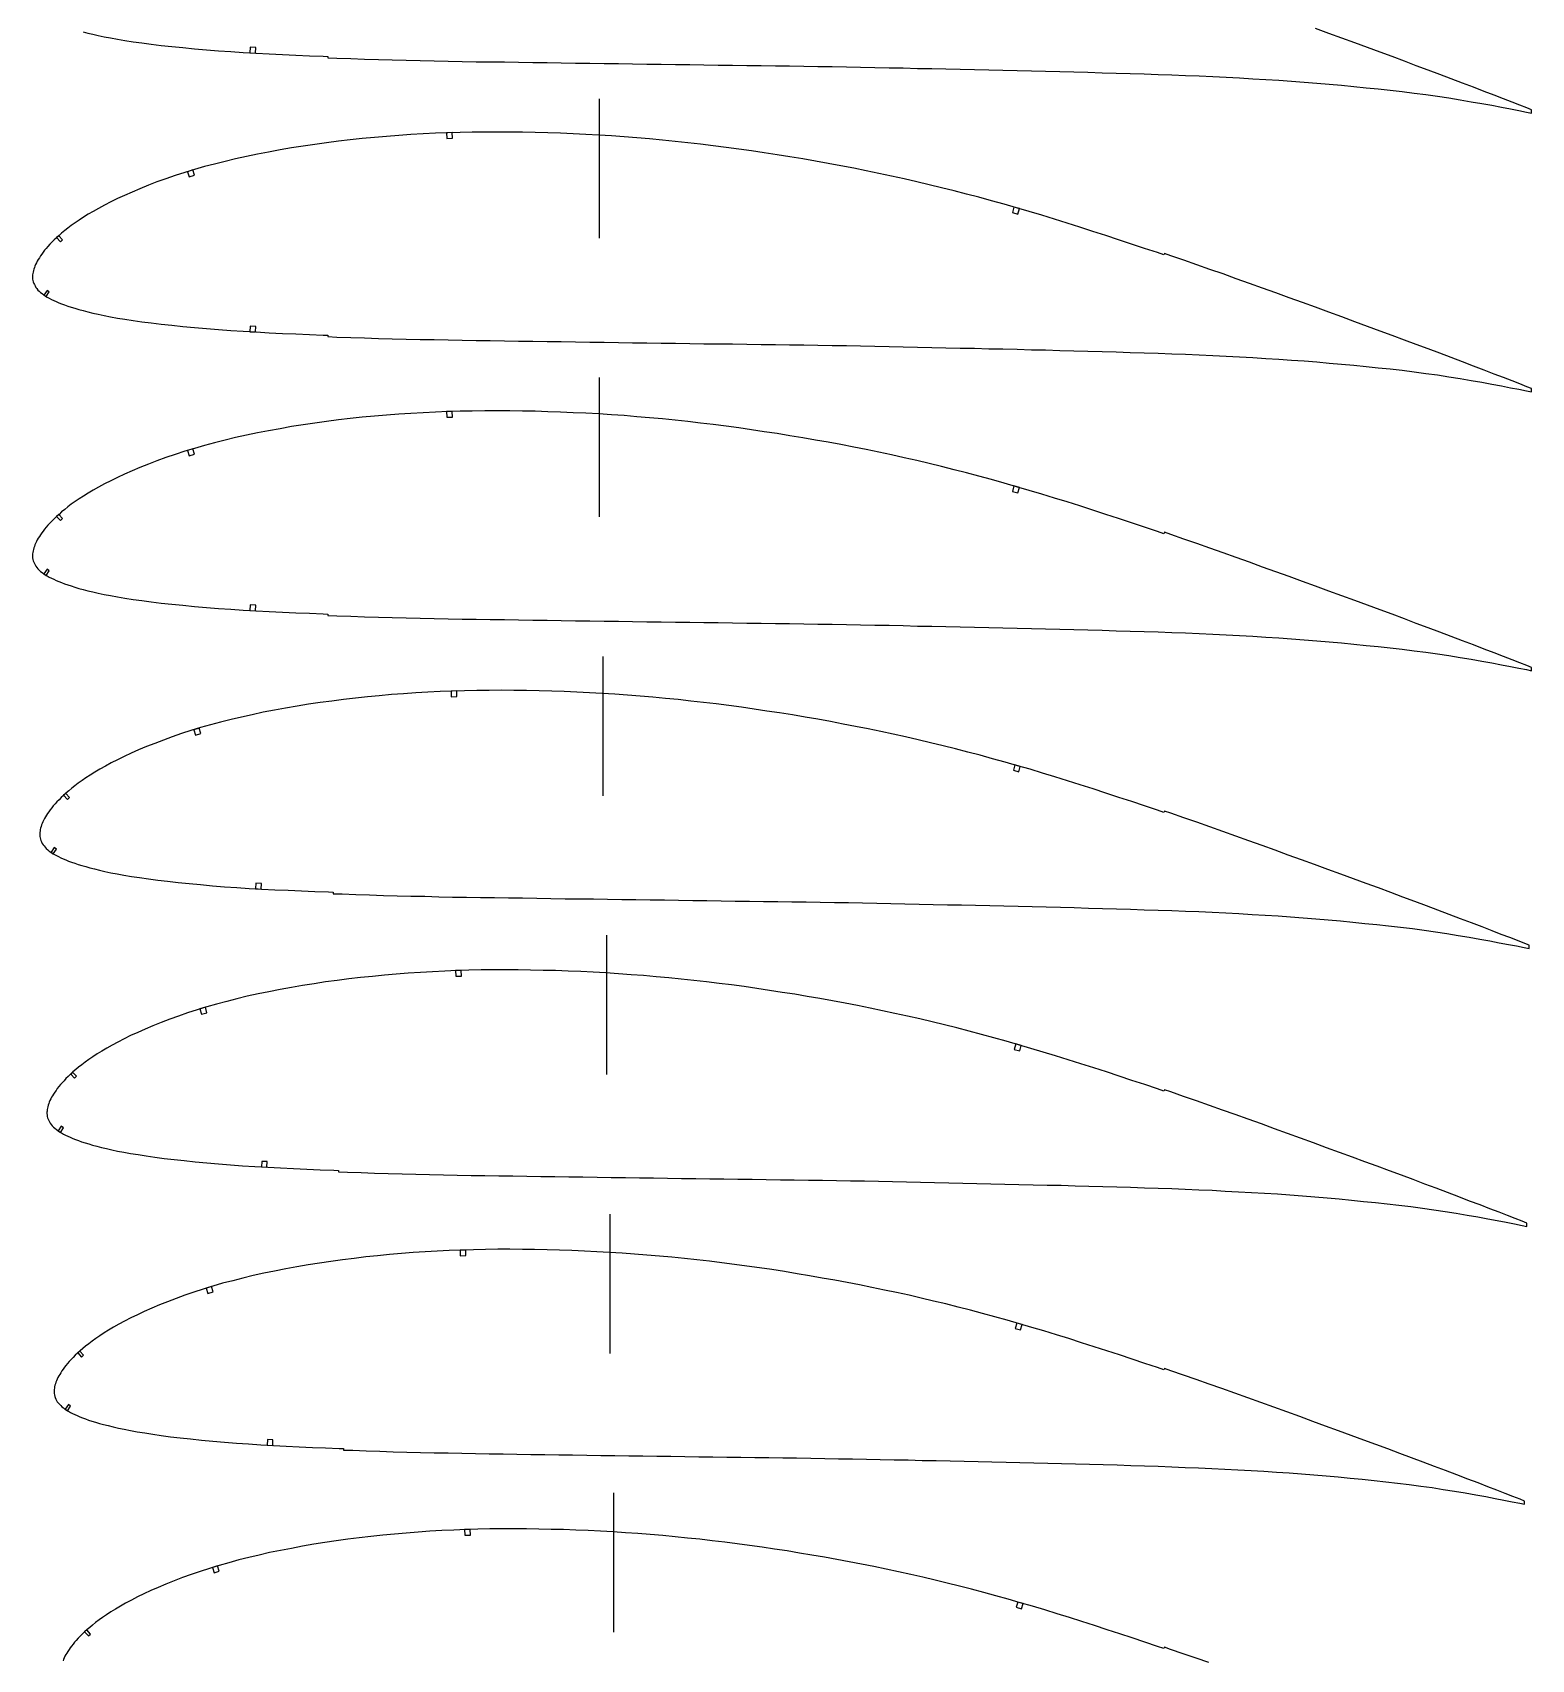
# Model space of a CAD drawing. Header units: metres. Extents: x -812 to 264, y -15627 to 100.
# Drawn here: x -812 to 264, y -2220 to -1052 of the extents above; entities that cross this region are included whole.
import ezdxf

# ---------------------------------------------------------------- set-up
doc = ezdxf.new("R2010")
doc.units = ezdxf.units.M

msp = doc.modelspace()

# ---------------------------------------------------------------- linework, layer by layer
for p, q in [((-405, -1200), (-405, -1100)), ((-405, -1400), (-405, -1300)), ((-402.4, -1600), (-402.4, -1500)), ((-399.9, -1800), (-399.9, -1700)), ((-397.3, -2000), (-397.3, -1900)), ((-394.7, -2200), (-394.7, -2100))]:
    msp.add_line(p, q)
at = {"layer": 'FoilLayer'}
for points in [[(-775.5, -1052), (-772.2, -1052.9), (-768.6, -1053.7), (-764.7, -1054.6), (-760.5, -1055.5), (-755.9, -1056.4), (-750.9, -1057.3), (-745.5, -1058.2), (-739.7, -1059.1), (-733.4, -1060), (-726.6, -1060.8), (-719.5, -1061.7), (-711.9, -1062.5), (-703.9, -1063.3), (-695.6, -1064.1), (-687.1, -1064.9), (-678.4, -1065.6), (-669.6, -1066.2), (-660.6, -1066.8), (-651.4, -1067.3), (-642, -1067.8), (-632.5, -1068.3), (-622.9, -1068.7), (-613.1, -1069.1), (-603.3, -1069.5), (-600, -1069.6), (-600, -1070.6), (-593.4, -1070.9), (-583.5, -1071.2), (-573.6, -1071.6), (-563.7, -1071.9), (-553.7, -1072.1), (-543.7, -1072.4), (-533.7, -1072.6), (-523.7, -1072.8), (-513.7, -1073), (-503.6, -1073.2), (-493.6, -1073.4), (-483.4, -1073.5), (-473.3, -1073.6), (-463.1, -1073.8), (-452.9, -1074), (-442.7, -1074.1), (-432.5, -1074.2), (-422.2, -1074.4), (-412, -1074.5), (-401.8, -1074.7), (-391.5, -1074.8), (-381.3, -1075), (-371, -1075.1), (-360.8, -1075.2), (-350.6, -1075.4), (-340.3, -1075.5), (-330.1, -1075.7), (-319.8, -1075.8), (-309.6, -1075.9), (-299.3, -1076.1), (-289.1, -1076.2), (-278.9, -1076.3), (-268.7, -1076.5), (-258.5, -1076.6), (-248.3, -1076.8), (-238.1, -1076.9), (-227.9, -1077.1), (-217.7, -1077.3), (-207.5, -1077.5), (-197.3, -1077.7), (-187.2, -1077.9), (-176.9, -1078.2), (-166.7, -1078.4), (-156.5, -1078.6), (-146.3, -1078.8), (-136.1, -1079), (-125.8, -1079.3), (-115.6, -1079.5), (-105.4, -1079.7), (-95.2, -1080), (-85, -1080.2), (-74.9, -1080.5), (-64.8, -1080.7), (-54.6, -1081), (-44.5, -1081.3), (-34.3, -1081.6), (-24.3, -1081.9), (-14.3, -1082.2), (-4.3, -1082.5), (5.6, -1082.9), (15.4, -1083.2), (25.2, -1083.6), (34.9, -1084.1), (44.5, -1084.6), (54, -1085.1), (63.6, -1085.6), (73, -1086.2), (82.3, -1086.7), (91.4, -1087.4), (100.5, -1088.1), (109.5, -1088.8), (118.5, -1089.6), (127.3, -1090.3), (136.1, -1091.2), (144.9, -1092.1), (153.6, -1092.9), (162.2, -1093.8), (170.7, -1094.8), (179.3, -1095.9), (187.8, -1097), (196.1, -1098.1), (204.2, -1099.4), (212.3, -1100.7), (220.2, -1102.1), (227.9, -1103.4), (235.2, -1104.7), (242.1, -1106), (248.5, -1107.3), (254.5, -1108.4), (260.1, -1109.5), (263.5, -1110.3), (263.6, -1107.9), (260.3, -1106.6), (255.2, -1104.6), (249.6, -1102.4), (243.5, -1100), (236.8, -1097.5), (229.6, -1094.7), (222, -1091.8), (214.1, -1088.8), (205.9, -1085.7), (197.7, -1082.6), (189.4, -1079.5), (180.9, -1076.3), (172.4, -1073.1), (163.7, -1069.8), (154.9, -1066.6), (145.9, -1063.3), (136.8, -1059.9), (127.5, -1056.5), (118.1, -1053.1), (108.7, -1049.6)], [(32.1, -2221.8), (23, -2218.6), (13.8, -2215.4), (4.7, -2212.3), (0.2, -2210.8), (-0.1, -2211.7), (-4.7, -2210.2), (-13.7, -2207.1), (-22.8, -2204.1), (-31.8, -2201.1), (-40.9, -2198.2), (-49.9, -2195.2), (-58.9, -2192.4), (-67.9, -2189.5), (-76.8, -2186.7), (-85.6, -2184), (-94.4, -2181.4), (-103.2, -2178.8), (-111.9, -2176.3), (-120.7, -2173.9), (-129.4, -2171.5), (-138.1, -2169.2), (-146.8, -2167), (-155.6, -2164.8), (-164.3, -2162.7), (-173.1, -2160.6), (-181.8, -2158.6), (-190.6, -2156.7), (-199.4, -2154.8), (-208.2, -2152.9), (-217.1, -2151.2), (-225.9, -2149.5), (-234.8, -2147.8), (-243.7, -2146.2), (-252.7, -2144.7), (-261.6, -2143.2), (-270.5, -2141.7), (-279.5, -2140.3), (-288.4, -2139), (-297.4, -2137.8), (-306.3, -2136.6), (-315.2, -2135.4), (-324.1, -2134.3), (-333, -2133.3), (-341.9, -2132.4), (-350.8, -2131.5), (-359.7, -2130.7), (-368.6, -2129.9), (-377.5, -2129.2), (-386.4, -2128.6), (-395.3, -2128), (-404.3, -2127.5), (-413.2, -2127.1), (-422, -2126.7), (-430.9, -2126.4), (-439.8, -2126.2), (-448.6, -2126), (-457.5, -2125.9), (-466.3, -2125.8), (-475, -2125.8), (-483.7, -2125.9), (-492.3, -2126.1), (-500.9, -2126.4), (-509.5, -2126.7), (-518.1, -2127.1), (-526.7, -2127.6), (-535.2, -2128.2), (-543.7, -2128.9), (-552.2, -2129.6), (-560.6, -2130.4), (-569, -2131.3), (-577.4, -2132.2), (-585.6, -2133.3), (-593.9, -2134.4), (-602, -2135.6), (-610.1, -2136.9), (-618.1, -2138.3), (-626.1, -2139.8), (-633.9, -2141.3), (-641.7, -2142.9), (-649.2, -2144.6), (-656.6, -2146.3), (-663.9, -2148.1), (-671, -2150.1), (-678, -2152.1), (-684.8, -2154.2), (-691.5, -2156.3), (-697.9, -2158.5), (-704.2, -2160.8), (-710.3, -2163.1), (-716.1, -2165.4), (-721.6, -2167.8), (-726.9, -2170.1), (-731.9, -2172.4), (-736.5, -2174.7), (-740.9, -2176.9), (-745, -2179.1), (-748.8, -2181.3), (-752.3, -2183.4), (-755.6, -2185.4), (-758.7, -2187.4), (-761.5, -2189.3), (-764.1, -2191.2), (-766.5, -2193), (-768.7, -2194.8), (-770.8, -2196.5), (-772.7, -2198.1), (-774.5, -2199.8), (-776.1, -2201.3), (-777.7, -2202.8), (-779.1, -2204.3), (-780.4, -2205.8), (-781.6, -2207.2), (-782.7, -2208.5), (-783.8, -2209.9), (-784.7, -2211.2), (-785.6, -2212.4), (-786.4, -2213.7), (-787.2, -2214.9), (-787.9, -2216), (-788.5, -2217.2), (-789, -2218.4), (-789.5, -2219.5), (-789.9, -2220.6)]]:
    msp.add_lwpolyline(points, dxfattribs=at)
for points in [[(263.6, -1307.9), (260.3, -1306.6), (255.2, -1304.6), (249.6, -1302.4), (243.5, -1300), (236.8, -1297.5), (229.6, -1294.7), (222, -1291.8), (214.1, -1288.8), (205.9, -1285.7), (197.7, -1282.6), (189.4, -1279.5), (180.9, -1276.3), (172.4, -1273.1), (163.7, -1269.8), (154.9, -1266.6), (145.9, -1263.3), (136.8, -1259.9), (127.5, -1256.5), (118.1, -1253.1), (108.7, -1249.6), (99.2, -1246.2), (89.7, -1242.7), (80.2, -1239.3), (70.7, -1235.9), (61.2, -1232.5), (51.8, -1229.1), (42.3, -1225.7), (32.9, -1222.4), (23.6, -1219.1), (14.2, -1215.8), (4.9, -1212.6), (0.2, -1211), (-0.1, -1212), (-4.8, -1210.4), (-14.1, -1207.3), (-23.4, -1204.2), (-32.6, -1201.1), (-41.9, -1198.1), (-51.2, -1195.1), (-60.4, -1192.1), (-69.6, -1189.2), (-78.7, -1186.4), (-87.8, -1183.6), (-96.8, -1180.9), (-105.8, -1178.3), (-114.8, -1175.7), (-123.8, -1173.2), (-132.8, -1170.7), (-141.7, -1168.4), (-150.6, -1166.1), (-159.6, -1163.8), (-168.6, -1161.7), (-177.5, -1159.5), (-186.5, -1157.5), (-195.6, -1155.5), (-204.6, -1153.6), (-213.7, -1151.7), (-222.7, -1149.9), (-231.8, -1148.1), (-240.9, -1146.4), (-250.1, -1144.8), (-259.2, -1143.2), (-268.4, -1141.7), (-277.6, -1140.2), (-286.8, -1138.8), (-295.9, -1137.4), (-305.1, -1136.1), (-314.2, -1134.9), (-323.4, -1133.7), (-332.5, -1132.6), (-341.7, -1131.6), (-350.8, -1130.6), (-359.9, -1129.7), (-369.1, -1128.8), (-378.2, -1128.1), (-387.3, -1127.3), (-396.5, -1126.7), (-405.6, -1126.1), (-414.8, -1125.6), (-423.9, -1125.2), (-433, -1124.8), (-442.1, -1124.5), (-451.2, -1124.2), (-460.3, -1124), (-469.4, -1123.9), (-478.4, -1123.9), (-487.3, -1123.9), (-496.3, -1124), (-505.1, -1124.1), (-513.9, -1124.4), (-522.8, -1124.8), (-531.6, -1125.2), (-540.3, -1125.7), (-549.1, -1126.3), (-557.8, -1127), (-566.5, -1127.7), (-575.2, -1128.5), (-583.8, -1129.4), (-592.4, -1130.4), (-600.9, -1131.5), (-609.3, -1132.7), (-617.7, -1133.9), (-626, -1135.2), (-634.2, -1136.7), (-642.4, -1138.2), (-650.4, -1139.7), (-658.3, -1141.4), (-666.1, -1143.1), (-673.7, -1144.9), (-681.2, -1146.8), (-688.5, -1148.7), (-695.6, -1150.8), (-702.6, -1152.9), (-709.5, -1155.1), (-716.1, -1157.4), (-722.5, -1159.7), (-728.7, -1162.1), (-734.7, -1164.5), (-740.4, -1166.9), (-745.8, -1169.3), (-750.9, -1171.6), (-755.7, -1174), (-760.2, -1176.3), (-764.4, -1178.6), (-768.3, -1180.8), (-771.9, -1182.9), (-775.3, -1185), (-778.4, -1187), (-781.3, -1189), (-784, -1190.9), (-786.4, -1192.8), (-788.7, -1194.6), (-790.9, -1196.4), (-792.8, -1198.1), (-794.7, -1199.7), (-796.3, -1201.3), (-797.9, -1202.9), (-799.4, -1204.4), (-800.7, -1205.9), (-802, -1207.3), (-803.1, -1208.7), (-804.2, -1210.1), (-805.2, -1211.4), (-806.1, -1212.7), (-806.9, -1214), (-807.7, -1215.2), (-808.4, -1216.4), (-809, -1217.7), (-809.6, -1218.9), (-810.1, -1220), (-810.5, -1221.1), (-810.9, -1222.2), (-811.2, -1223.3), (-811.4, -1224.3), (-811.6, -1225.4), (-811.7, -1226.4), (-811.8, -1227.4), (-811.8, -1228.4), (-811.7, -1229.4), (-811.5, -1230.4), (-811.3, -1231.4), (-810.9, -1232.4), (-810.5, -1233.3), (-810, -1234.3), (-809.4, -1235.3), (-808.7, -1236.2), (-807.9, -1237.2), (-807, -1238.1), (-806, -1239), (-804.9, -1239.8), (-803.8, -1240.7), (-802.6, -1241.5), (-801.2, -1242.3), (-799.8, -1243.1), (-798.2, -1243.9), (-796.6, -1244.7), (-794.8, -1245.5), (-792.9, -1246.3), (-790.9, -1247.1), (-788.8, -1247.9), (-786.5, -1248.7), (-784.1, -1249.5), (-781.4, -1250.3), (-778.6, -1251.2), (-775.5, -1252), (-772.2, -1252.9), (-768.6, -1253.7), (-764.7, -1254.6), (-760.5, -1255.5), (-755.9, -1256.4), (-750.9, -1257.3), (-745.5, -1258.2), (-739.7, -1259.1), (-733.4, -1260), (-726.6, -1260.8), (-719.5, -1261.7), (-711.9, -1262.5), (-703.9, -1263.3), (-695.6, -1264.1), (-687.1, -1264.9), (-678.4, -1265.6), (-669.6, -1266.2), (-660.6, -1266.8), (-651.4, -1267.3), (-642, -1267.8), (-632.5, -1268.3), (-622.9, -1268.7), (-613.1, -1269.1), (-603.3, -1269.5), (-600, -1269.6), (-600, -1270.6), (-593.4, -1270.9), (-583.5, -1271.2), (-573.6, -1271.6), (-563.7, -1271.9), (-553.7, -1272.1), (-543.7, -1272.4), (-533.7, -1272.6), (-523.7, -1272.8), (-513.7, -1273), (-503.6, -1273.2), (-493.6, -1273.4), (-483.4, -1273.5), (-473.3, -1273.6), (-463.1, -1273.8), (-452.9, -1274), (-442.7, -1274.1), (-432.5, -1274.2), (-422.2, -1274.4), (-412, -1274.5), (-401.8, -1274.7), (-391.5, -1274.8), (-381.3, -1275), (-371, -1275.1), (-360.8, -1275.2), (-350.6, -1275.4), (-340.3, -1275.5), (-330.1, -1275.7), (-319.8, -1275.8), (-309.6, -1275.9), (-299.3, -1276.1), (-289.1, -1276.2), (-278.9, -1276.3), (-268.7, -1276.5), (-258.5, -1276.6), (-248.3, -1276.8), (-238.1, -1276.9), (-227.9, -1277.1), (-217.7, -1277.3), (-207.5, -1277.5), (-197.3, -1277.7), (-187.2, -1277.9), (-176.9, -1278.2), (-166.7, -1278.4), (-156.5, -1278.6), (-146.3, -1278.8), (-136.1, -1279), (-125.8, -1279.3), (-115.6, -1279.5), (-105.4, -1279.7), (-95.2, -1280), (-85, -1280.2), (-74.9, -1280.5), (-64.8, -1280.7), (-54.6, -1281), (-44.5, -1281.3), (-34.3, -1281.6), (-24.3, -1281.9), (-14.3, -1282.2), (-4.3, -1282.5), (5.6, -1282.9), (15.4, -1283.2), (25.2, -1283.6), (34.9, -1284.1), (44.5, -1284.6), (54, -1285.1), (63.6, -1285.6), (73, -1286.2), (82.3, -1286.7), (91.4, -1287.4), (100.5, -1288.1), (109.5, -1288.8), (118.5, -1289.6), (127.3, -1290.3), (136.1, -1291.2), (144.9, -1292.1), (153.6, -1292.9), (162.2, -1293.8), (170.7, -1294.8), (179.3, -1295.9), (187.8, -1297), (196.1, -1298.1), (204.2, -1299.4), (212.3, -1300.7), (220.2, -1302.1), (227.9, -1303.4), (235.2, -1304.7), (242.1, -1306), (248.5, -1307.3), (254.5, -1308.4), (260.1, -1309.5), (263.5, -1310.3)], [(263.6, -1507.9), (260.3, -1506.6), (255.2, -1504.6), (249.6, -1502.4), (243.5, -1500), (236.8, -1497.5), (229.6, -1494.7), (222, -1491.8), (214.1, -1488.8), (205.9, -1485.7), (197.7, -1482.6), (189.4, -1479.5), (180.9, -1476.3), (172.4, -1473.1), (163.7, -1469.8), (154.9, -1466.6), (145.9, -1463.3), (136.8, -1459.9), (127.5, -1456.5), (118.1, -1453.1), (108.7, -1449.6), (99.2, -1446.2), (89.7, -1442.7), (80.2, -1439.3), (70.7, -1435.9), (61.2, -1432.5), (51.8, -1429.1), (42.3, -1425.7), (32.9, -1422.4), (23.6, -1419.1), (14.2, -1415.8), (4.9, -1412.6), (0.2, -1411), (-0.1, -1412), (-4.8, -1410.4), (-14.1, -1407.3), (-23.4, -1404.2), (-32.6, -1401.1), (-41.9, -1398.1), (-51.2, -1395.1), (-60.4, -1392.1), (-69.6, -1389.2), (-78.7, -1386.4), (-87.8, -1383.6), (-96.8, -1380.9), (-105.8, -1378.3), (-114.8, -1375.7), (-123.8, -1373.2), (-132.8, -1370.7), (-141.7, -1368.4), (-150.6, -1366.1), (-159.6, -1363.8), (-168.6, -1361.7), (-177.5, -1359.5), (-186.5, -1357.5), (-195.6, -1355.5), (-204.6, -1353.6), (-213.7, -1351.7), (-222.7, -1349.9), (-231.8, -1348.1), (-240.9, -1346.4), (-250.1, -1344.8), (-259.2, -1343.2), (-268.4, -1341.7), (-277.6, -1340.2), (-286.8, -1338.8), (-295.9, -1337.4), (-305.1, -1336.1), (-314.2, -1334.9), (-323.4, -1333.7), (-332.5, -1332.6), (-341.7, -1331.6), (-350.8, -1330.6), (-359.9, -1329.7), (-369.1, -1328.8), (-378.2, -1328.1), (-387.3, -1327.3), (-396.5, -1326.7), (-405.6, -1326.1), (-414.8, -1325.6), (-423.9, -1325.2), (-433, -1324.8), (-442.1, -1324.5), (-451.2, -1324.2), (-460.3, -1324), (-469.4, -1323.9), (-478.4, -1323.9), (-487.3, -1323.9), (-496.3, -1324), (-505.1, -1324.1), (-513.9, -1324.4), (-522.8, -1324.8), (-531.6, -1325.2), (-540.3, -1325.7), (-549.1, -1326.3), (-557.8, -1327), (-566.5, -1327.7), (-575.2, -1328.5), (-583.8, -1329.4), (-592.4, -1330.4), (-600.9, -1331.5), (-609.3, -1332.7), (-617.7, -1333.9), (-626, -1335.2), (-634.2, -1336.7), (-642.4, -1338.2), (-650.4, -1339.7), (-658.3, -1341.4), (-666.1, -1343.1), (-673.7, -1344.9), (-681.2, -1346.8), (-688.5, -1348.7), (-695.6, -1350.8), (-702.6, -1352.9), (-709.5, -1355.1), (-716.1, -1357.4), (-722.5, -1359.7), (-728.7, -1362.1), (-734.7, -1364.5), (-740.4, -1366.9), (-745.8, -1369.3), (-750.9, -1371.6), (-755.7, -1374), (-760.2, -1376.3), (-764.4, -1378.6), (-768.3, -1380.8), (-771.9, -1382.9), (-775.3, -1385), (-778.4, -1387), (-781.3, -1389), (-784, -1390.9), (-786.4, -1392.8), (-788.7, -1394.6), (-790.9, -1396.4), (-792.8, -1398.1), (-794.7, -1399.7), (-796.3, -1401.3), (-797.9, -1402.9), (-799.4, -1404.4), (-800.7, -1405.9), (-802, -1407.3), (-803.1, -1408.7), (-804.2, -1410.1), (-805.2, -1411.4), (-806.1, -1412.7), (-806.9, -1414), (-807.7, -1415.2), (-808.4, -1416.4), (-809, -1417.7), (-809.6, -1418.9), (-810.1, -1420), (-810.5, -1421.1), (-810.9, -1422.2), (-811.2, -1423.3), (-811.4, -1424.3), (-811.6, -1425.4), (-811.7, -1426.4), (-811.8, -1427.4), (-811.8, -1428.4), (-811.7, -1429.4), (-811.5, -1430.4), (-811.3, -1431.4), (-810.9, -1432.4), (-810.5, -1433.3), (-810, -1434.3), (-809.4, -1435.3), (-808.7, -1436.2), (-807.9, -1437.2), (-807, -1438.1), (-806, -1439), (-804.9, -1439.8), (-803.8, -1440.7), (-802.6, -1441.5), (-801.2, -1442.3), (-799.8, -1443.1), (-798.2, -1443.9), (-796.6, -1444.7), (-794.8, -1445.5), (-792.9, -1446.3), (-790.9, -1447.1), (-788.8, -1447.9), (-786.5, -1448.7), (-784.1, -1449.5), (-781.4, -1450.3), (-778.6, -1451.2), (-775.5, -1452), (-772.2, -1452.9), (-768.6, -1453.7), (-764.7, -1454.6), (-760.5, -1455.5), (-755.9, -1456.4), (-750.9, -1457.3), (-745.5, -1458.2), (-739.7, -1459.1), (-733.4, -1460), (-726.6, -1460.8), (-719.5, -1461.7), (-711.9, -1462.5), (-703.9, -1463.3), (-695.6, -1464.1), (-687.1, -1464.9), (-678.4, -1465.6), (-669.6, -1466.2), (-660.6, -1466.8), (-651.4, -1467.3), (-642, -1467.8), (-632.5, -1468.3), (-622.9, -1468.7), (-613.1, -1469.1), (-603.3, -1469.5), (-600, -1469.6), (-600, -1470.6), (-593.4, -1470.9), (-583.5, -1471.2), (-573.6, -1471.6), (-563.7, -1471.9), (-553.7, -1472.1), (-543.7, -1472.4), (-533.7, -1472.6), (-523.7, -1472.8), (-513.7, -1473), (-503.6, -1473.2), (-493.6, -1473.4), (-483.4, -1473.5), (-473.3, -1473.6), (-463.1, -1473.8), (-452.9, -1474), (-442.7, -1474.1), (-432.5, -1474.2), (-422.2, -1474.4), (-412, -1474.5), (-401.8, -1474.7), (-391.5, -1474.8), (-381.3, -1475), (-371, -1475.1), (-360.8, -1475.2), (-350.6, -1475.4), (-340.3, -1475.5), (-330.1, -1475.7), (-319.8, -1475.8), (-309.6, -1475.9), (-299.3, -1476.1), (-289.1, -1476.2), (-278.9, -1476.3), (-268.7, -1476.5), (-258.5, -1476.6), (-248.3, -1476.8), (-238.1, -1476.9), (-227.9, -1477.1), (-217.7, -1477.3), (-207.5, -1477.5), (-197.3, -1477.7), (-187.2, -1477.9), (-176.9, -1478.2), (-166.7, -1478.4), (-156.5, -1478.6), (-146.3, -1478.8), (-136.1, -1479), (-125.8, -1479.3), (-115.6, -1479.5), (-105.4, -1479.7), (-95.2, -1480), (-85, -1480.2), (-74.9, -1480.5), (-64.8, -1480.7), (-54.6, -1481), (-44.5, -1481.3), (-34.3, -1481.6), (-24.3, -1481.9), (-14.3, -1482.2), (-4.3, -1482.5), (5.6, -1482.9), (15.4, -1483.2), (25.2, -1483.6), (34.9, -1484.1), (44.5, -1484.6), (54, -1485.1), (63.6, -1485.6), (73, -1486.2), (82.3, -1486.7), (91.4, -1487.4), (100.5, -1488.1), (109.5, -1488.8), (118.5, -1489.6), (127.3, -1490.3), (136.1, -1491.2), (144.9, -1492.1), (153.6, -1492.9), (162.2, -1493.8), (170.7, -1494.8), (179.3, -1495.9), (187.8, -1497), (196.1, -1498.1), (204.2, -1499.4), (212.3, -1500.7), (220.2, -1502.1), (227.9, -1503.4), (235.2, -1504.7), (242.1, -1506), (248.5, -1507.3), (254.5, -1508.4), (260.1, -1509.5), (263.5, -1510.3)], [(261.9, -1707.2), (258.7, -1705.9), (253.6, -1703.9), (248, -1701.7), (241.9, -1699.4), (235.3, -1696.8), (228.2, -1694.1), (220.6, -1691.2), (212.7, -1688.2), (204.6, -1685.1), (196.4, -1682), (188.2, -1679), (179.8, -1675.8), (171.3, -1672.6), (162.7, -1669.4), (153.9, -1666.1), (145, -1662.9), (135.9, -1659.6), (126.7, -1656.2), (117.4, -1652.8), (108, -1649.3), (98.5, -1645.9), (89.1, -1642.5), (79.7, -1639), (70.3, -1635.6), (60.8, -1632.2), (51.4, -1628.9), (42.1, -1625.5), (32.7, -1622.2), (23.4, -1619), (14.1, -1615.7), (4.8, -1612.5), (0.2, -1611), (-0.1, -1611.9), (-4.8, -1610.4), (-14, -1607.2), (-23.2, -1604.1), (-32.4, -1601.1), (-41.7, -1598.1), (-50.9, -1595.1), (-60.1, -1592.2), (-69.2, -1589.3), (-78.3, -1586.5), (-87.3, -1583.7), (-96.2, -1581), (-105.2, -1578.4), (-114.1, -1575.9), (-123, -1573.4), (-131.9, -1570.9), (-140.8, -1568.6), (-149.7, -1566.3), (-158.6, -1564.1), (-167.5, -1561.9), (-176.4, -1559.8), (-185.4, -1557.8), (-194.3, -1555.8), (-203.3, -1553.9), (-212.3, -1552), (-221.3, -1550.2), (-230.3, -1548.5), (-239.4, -1546.8), (-248.5, -1545.1), (-257.6, -1543.6), (-266.7, -1542), (-275.8, -1540.6), (-284.9, -1539.2), (-294, -1537.8), (-303.1, -1536.5), (-312.2, -1535.3), (-321.3, -1534.1), (-330.4, -1533), (-339.5, -1532), (-348.6, -1531), (-357.7, -1530.1), (-366.7, -1529.3), (-375.8, -1528.5), (-384.9, -1527.8), (-394, -1527.2), (-403.1, -1526.6), (-412.1, -1526.1), (-421.2, -1525.6), (-430.3, -1525.3), (-439.3, -1524.9), (-448.4, -1524.7), (-457.4, -1524.5), (-466.4, -1524.4), (-475.4, -1524.3), (-484.3, -1524.4), (-493.1, -1524.5), (-501.9, -1524.6), (-510.7, -1524.9), (-519.4, -1525.3), (-528.2, -1525.7), (-536.9, -1526.2), (-545.6, -1526.8), (-554.3, -1527.4), (-563, -1528.2), (-571.6, -1529), (-580.1, -1529.9), (-588.6, -1530.9), (-597.1, -1532), (-605.4, -1533.1), (-613.7, -1534.3), (-622, -1535.7), (-630.2, -1537.1), (-638.3, -1538.6), (-646.3, -1540.1), (-654.2, -1541.8), (-661.9, -1543.5), (-669.4, -1545.2), (-676.9, -1547.1), (-684.1, -1549.1), (-691.2, -1551.1), (-698.2, -1553.2), (-705, -1555.4), (-711.5, -1557.7), (-717.9, -1560), (-724.1, -1562.4), (-730, -1564.7), (-735.7, -1567.1), (-741.1, -1569.5), (-746.1, -1571.8), (-750.9, -1574.2), (-755.4, -1576.4), (-759.5, -1578.7), (-763.4, -1580.9), (-767, -1583), (-770.4, -1585.1), (-773.5, -1587.1), (-776.3, -1589.1), (-779, -1591), (-781.5, -1592.8), (-783.7, -1594.6), (-785.8, -1596.4), (-787.8, -1598.1), (-789.6, -1599.7), (-791.3, -1601.3), (-792.8, -1602.9), (-794.3, -1604.4), (-795.6, -1605.8), (-796.9, -1607.3), (-798, -1608.7), (-799.1, -1610), (-800.1, -1611.4), (-801, -1612.7), (-801.8, -1613.9), (-802.6, -1615.2), (-803.2, -1616.3), (-803.9, -1617.6), (-804.4, -1618.7), (-804.9, -1619.9), (-805.4, -1620.9), (-805.7, -1622), (-806, -1623.1), (-806.3, -1624.2), (-806.4, -1625.2), (-806.6, -1626.3), (-806.6, -1627.2), (-806.6, -1628.2), (-806.6, -1629.2), (-806.4, -1630.2), (-806.1, -1631.2), (-805.8, -1632.1), (-805.4, -1633.1), (-804.9, -1634.1), (-804.2, -1635.1), (-803.5, -1636), (-802.7, -1636.9), (-801.9, -1637.8), (-800.9, -1638.7), (-799.8, -1639.6), (-798.7, -1640.4), (-797.5, -1641.3), (-796.1, -1642.1), (-794.7, -1642.9), (-793.2, -1643.6), (-791.5, -1644.4), (-789.8, -1645.2), (-787.9, -1646), (-785.9, -1646.8), (-783.8, -1647.6), (-781.5, -1648.4), (-779.1, -1649.2), (-776.5, -1650), (-773.6, -1650.8), (-770.6, -1651.7), (-767.3, -1652.5), (-763.7, -1653.4), (-759.9, -1654.3), (-755.7, -1655.2), (-751.1, -1656), (-746.2, -1656.9), (-740.8, -1657.8), (-735, -1658.7), (-728.7, -1659.6), (-722, -1660.4), (-714.9, -1661.3), (-707.4, -1662.1), (-699.5, -1662.9), (-691.2, -1663.7), (-682.8, -1664.5), (-674.1, -1665.2), (-665.3, -1665.8), (-656.4, -1666.4), (-647.2, -1666.9), (-637.9, -1667.4), (-628.5, -1667.8), (-618.9, -1668.2), (-609.2, -1668.6), (-599.5, -1669), (-596.2, -1669.1), (-596.2, -1670.2), (-589.7, -1670.4), (-579.8, -1670.8), (-570, -1671.1), (-560.1, -1671.4), (-550.2, -1671.7), (-540.3, -1671.9), (-530.3, -1672.1), (-520.4, -1672.4), (-510.4, -1672.6), (-500.4, -1672.7), (-490.4, -1672.9), (-480.4, -1673), (-470.3, -1673.2), (-460.2, -1673.3), (-450.1, -1673.5), (-439.9, -1673.6), (-429.7, -1673.8), (-419.6, -1673.9), (-409.4, -1674), (-399.2, -1674.2), (-389, -1674.3), (-378.9, -1674.5), (-368.7, -1674.6), (-358.5, -1674.7), (-348.3, -1674.9), (-338.2, -1675), (-328, -1675.2), (-317.8, -1675.3), (-307.6, -1675.5), (-297.5, -1675.6), (-287.3, -1675.7), (-277.1, -1675.8), (-267, -1676), (-256.8, -1676.1), (-246.7, -1676.3), (-236.5, -1676.5), (-226.4, -1676.6), (-216.3, -1676.8), (-206.2, -1677), (-196.1, -1677.2), (-186, -1677.4), (-175.8, -1677.7), (-165.7, -1677.9), (-155.5, -1678.1), (-145.3, -1678.3), (-135.2, -1678.5), (-125.1, -1678.8), (-114.9, -1679), (-104.8, -1679.2), (-94.6, -1679.5), (-84.5, -1679.7), (-74.4, -1679.9), (-64.4, -1680.2), (-54.3, -1680.5), (-44.2, -1680.8), (-34.1, -1681.1), (-24.1, -1681.4), (-14.2, -1681.7), (-4.3, -1682), (5.6, -1682.3), (15.3, -1682.7), (25, -1683.1), (34.6, -1683.5), (44.2, -1684), (53.7, -1684.5), (63.2, -1685.1), (72.6, -1685.6), (81.8, -1686.2), (90.8, -1686.8), (99.8, -1687.5), (108.8, -1688.3), (117.7, -1689), (126.5, -1689.8), (135.3, -1690.6), (144, -1691.5), (152.6, -1692.3), (161.1, -1693.2), (169.6, -1694.2), (178.1, -1695.3), (186.6, -1696.4), (194.8, -1697.5), (202.9, -1698.7), (210.9, -1700.1), (218.8, -1701.4), (226.4, -1702.8), (233.7, -1704.1), (240.5, -1705.4), (247, -1706.6), (252.9, -1707.7), (258.4, -1708.8), (261.8, -1709.6)], [(260.2, -1906.5), (257, -1905.2), (251.9, -1903.3), (246.4, -1901.1), (240.4, -1898.7), (233.8, -1896.2), (226.7, -1893.5), (219.2, -1890.7), (211.4, -1887.7), (203.3, -1884.6), (195.2, -1881.5), (187, -1878.5), (178.6, -1875.3), (170.2, -1872.1), (161.7, -1868.9), (152.9, -1865.7), (144.1, -1862.5), (135.1, -1859.2), (125.9, -1855.8), (116.6, -1852.4), (107.3, -1849), (97.9, -1845.6), (88.5, -1842.2), (79.2, -1838.8), (69.8, -1835.4), (60.4, -1832), (51.1, -1828.7), (41.8, -1825.4), (32.5, -1822.1), (23.3, -1818.8), (14, -1815.6), (4.8, -1812.4), (0.2, -1810.9), (-0.1, -1811.9), (-4.7, -1810.3), (-13.9, -1807.2), (-23.1, -1804.1), (-32.2, -1801.1), (-41.4, -1798.1), (-50.5, -1795.2), (-59.7, -1792.2), (-68.7, -1789.4), (-77.8, -1786.6), (-86.7, -1783.8), (-95.6, -1781.2), (-104.5, -1778.6), (-113.4, -1776), (-122.2, -1773.5), (-131.1, -1771.1), (-139.9, -1768.8), (-148.7, -1766.5), (-157.6, -1764.3), (-166.4, -1762.2), (-175.3, -1760.1), (-184.2, -1758), (-193.1, -1756.1), (-202, -1754.2), (-210.9, -1752.3), (-219.9, -1750.5), (-228.9, -1748.8), (-237.9, -1747.1), (-246.9, -1745.5), (-256, -1743.9), (-265, -1742.4), (-274.1, -1741), (-283.1, -1739.6), (-292.2, -1738.2), (-301.2, -1736.9), (-310.3, -1735.7), (-319.3, -1734.6), (-328.3, -1733.5), (-337.3, -1732.4), (-346.4, -1731.5), (-355.4, -1730.6), (-364.4, -1729.8), (-373.4, -1729), (-382.4, -1728.3), (-391.5, -1727.6), (-400.5, -1727.1), (-409.5, -1726.6), (-418.5, -1726.1), (-427.5, -1725.7), (-436.5, -1725.4), (-445.5, -1725.2), (-454.5, -1725), (-463.4, -1724.9), (-472.3, -1724.8), (-481.2, -1724.9), (-490, -1724.9), (-498.7, -1725.1), (-507.4, -1725.4), (-516.1, -1725.7), (-524.8, -1726.2), (-533.5, -1726.7), (-542.2, -1727.2), (-550.8, -1727.9), (-559.4, -1728.6), (-567.9, -1729.5), (-576.4, -1730.4), (-584.9, -1731.3), (-593.2, -1732.4), (-601.6, -1733.5), (-609.8, -1734.8), (-618, -1736.1), (-626.1, -1737.5), (-634.2, -1739), (-642.2, -1740.5), (-650, -1742.1), (-657.7, -1743.8), (-665.2, -1745.6), (-672.5, -1747.5), (-679.7, -1749.4), (-686.8, -1751.4), (-693.7, -1753.5), (-700.5, -1755.7), (-707, -1758), (-713.4, -1760.3), (-719.5, -1762.6), (-725.4, -1765), (-731, -1767.3), (-736.3, -1769.7), (-741.4, -1772), (-746.1, -1774.3), (-750.5, -1776.6), (-754.7, -1778.8), (-758.5, -1781), (-762.1, -1783.2), (-765.5, -1785.2), (-768.5, -1787.2), (-771.4, -1789.2), (-774, -1791.1), (-776.5, -1792.9), (-778.7, -1794.7), (-780.8, -1796.4), (-782.8, -1798.1), (-784.6, -1799.7), (-786.2, -1801.3), (-787.8, -1802.9), (-789.2, -1804.4), (-790.5, -1805.8), (-791.8, -1807.2), (-792.9, -1808.6), (-794, -1810), (-794.9, -1811.3), (-795.8, -1812.6), (-796.7, -1813.9), (-797.4, -1815.1), (-798.1, -1816.2), (-798.7, -1817.4), (-799.3, -1818.6), (-799.8, -1819.7), (-800.2, -1820.8), (-800.6, -1821.9), (-800.9, -1823), (-801.1, -1824), (-801.3, -1825.1), (-801.4, -1826.1), (-801.5, -1827), (-801.5, -1828), (-801.4, -1829), (-801.2, -1830), (-801, -1831), (-800.6, -1831.9), (-800.2, -1832.9), (-799.7, -1833.9), (-799.1, -1834.8), (-798.4, -1835.8), (-797.6, -1836.7), (-796.7, -1837.6), (-795.8, -1838.5), (-794.7, -1839.3), (-793.6, -1840.2), (-792.4, -1841), (-791.1, -1841.8), (-789.6, -1842.6), (-788.1, -1843.4), (-786.5, -1844.1), (-784.7, -1844.9), (-782.9, -1845.7), (-780.9, -1846.5), (-778.8, -1847.3), (-776.6, -1848.1), (-774.1, -1848.9), (-771.5, -1849.7), (-768.7, -1850.5), (-765.7, -1851.3), (-762.4, -1852.2), (-758.8, -1853), (-755, -1853.9), (-750.8, -1854.8), (-746.3, -1855.7), (-741.4, -1856.5), (-736.1, -1857.4), (-730.3, -1858.3), (-724.1, -1859.2), (-717.4, -1860.1), (-710.3, -1860.9), (-702.9, -1861.7), (-695, -1862.5), (-686.8, -1863.3), (-678.4, -1864), (-669.8, -1864.7), (-661.1, -1865.4), (-652.2, -1865.9), (-643.1, -1866.5), (-633.9, -1866.9), (-624.5, -1867.4), (-615, -1867.8), (-605.4, -1868.2), (-595.6, -1868.6), (-592.4, -1868.7), (-592.4, -1869.7), (-585.9, -1870), (-576.1, -1870.3), (-566.4, -1870.7), (-556.6, -1870.9), (-546.7, -1871.2), (-536.8, -1871.4), (-526.9, -1871.7), (-517, -1871.9), (-507.2, -1872.1), (-497.2, -1872.3), (-487.3, -1872.4), (-477.3, -1872.6), (-467.3, -1872.7), (-457.2, -1872.9), (-447.2, -1873), (-437.1, -1873.1), (-427, -1873.3), (-416.9, -1873.4), (-406.8, -1873.6), (-396.7, -1873.7), (-386.5, -1873.9), (-376.4, -1874), (-366.3, -1874.1), (-356.2, -1874.3), (-346.1, -1874.4), (-336, -1874.5), (-325.9, -1874.7), (-315.8, -1874.8), (-305.7, -1875), (-295.6, -1875.1), (-285.4, -1875.2), (-275.3, -1875.4), (-265.3, -1875.5), (-255.2, -1875.6), (-245.1, -1875.8), (-235, -1876), (-225, -1876.1), (-214.9, -1876.3), (-204.9, -1876.5), (-194.8, -1876.7), (-184.8, -1876.9), (-174.7, -1877.2), (-164.6, -1877.4), (-154.5, -1877.6), (-144.4, -1877.8), (-134.3, -1878), (-124.3, -1878.3), (-114.2, -1878.5), (-104.1, -1878.7), (-94, -1879), (-84, -1879.2), (-73.9, -1879.4), (-63.9, -1879.7), (-53.9, -1880), (-43.9, -1880.3), (-33.9, -1880.5), (-24, -1880.8), (-14.1, -1881.1), (-4.3, -1881.5), (5.5, -1881.8), (15.2, -1882.2), (24.9, -1882.6), (34.4, -1883), (43.9, -1883.5), (53.3, -1884), (62.8, -1884.5), (72.1, -1885.1), (81.3, -1885.6), (90.2, -1886.2), (99.2, -1887), (108.1, -1887.7), (117, -1888.4), (125.7, -1889.2), (134.4, -1890.1), (143.1, -1890.9), (151.7, -1891.7), (160.1, -1892.6), (168.5, -1893.6), (177, -1894.7), (185.4, -1895.8), (193.6, -1896.9), (201.6, -1898.1), (209.6, -1899.4), (217.4, -1900.8), (225, -1902.1), (232.2, -1903.4), (239, -1904.7), (245.4, -1905.9), (251.3, -1907.1), (256.8, -1908.2), (260.2, -1908.9)], [(258.5, -2105.9), (255.4, -2104.6), (250.3, -2102.6), (244.8, -2100.4), (238.8, -2098.1), (232.3, -2095.6), (225.3, -2092.9), (217.8, -2090.1), (210, -2087.1), (202, -2084), (193.9, -2081), (185.8, -2078), (177.5, -2074.8), (169.1, -2071.7), (160.6, -2068.5), (152, -2065.3), (143.2, -2062.1), (134.2, -2058.8), (125.1, -2055.5), (115.9, -2052.1), (106.6, -2048.7), (97.3, -2045.3), (88, -2041.9), (78.7, -2038.5), (69.4, -2035.2), (60.1, -2031.8), (50.8, -2028.5), (41.5, -2025.2), (32.3, -2022), (23.1, -2018.7), (13.9, -2015.5), (4.8, -2012.4), (0.2, -2010.8), (-0.1, -2011.8), (-4.7, -2010.2), (-13.8, -2007.2), (-22.9, -2004.1), (-32, -2001.1), (-41.1, -1998.1), (-50.2, -1995.2), (-59.3, -1992.3), (-68.3, -1989.4), (-77.3, -1986.7), (-86.2, -1983.9), (-95, -1981.3), (-103.8, -1978.7), (-112.6, -1976.2), (-121.4, -1973.7), (-130.2, -1971.3), (-139, -1969), (-147.8, -1966.7), (-156.6, -1964.5), (-165.4, -1962.4), (-174.2, -1960.3), (-183, -1958.3), (-191.9, -1956.4), (-200.7, -1954.5), (-209.6, -1952.6), (-218.5, -1950.8), (-227.4, -1949.1), (-236.3, -1947.5), (-245.3, -1945.9), (-254.3, -1944.3), (-263.3, -1942.8), (-272.3, -1941.3), (-281.3, -1939.9), (-290.3, -1938.6), (-299.3, -1937.3), (-308.3, -1936.1), (-317.2, -1935), (-326.2, -1933.9), (-335.2, -1932.9), (-344.1, -1931.9), (-353.1, -1931), (-362.1, -1930.2), (-371, -1929.4), (-380, -1928.8), (-388.9, -1928.1), (-397.9, -1927.6), (-406.9, -1927), (-415.8, -1926.6), (-424.8, -1926.2), (-433.7, -1925.9), (-442.6, -1925.7), (-451.6, -1925.5), (-460.4, -1925.4), (-469.3, -1925.3), (-478.1, -1925.3), (-486.8, -1925.4), (-495.5, -1925.6), (-504.2, -1925.9), (-512.8, -1926.2), (-521.5, -1926.6), (-530.1, -1927.1), (-538.7, -1927.7), (-547.2, -1928.4), (-555.8, -1929.1), (-564.3, -1929.9), (-572.7, -1930.8), (-581.1, -1931.8), (-589.4, -1932.8), (-597.7, -1934), (-605.9, -1935.2), (-614, -1936.5), (-622.1, -1937.9), (-630.1, -1939.4), (-638.1, -1940.9), (-645.8, -1942.5), (-653.4, -1944.2), (-660.9, -1946), (-668.2, -1947.8), (-675.4, -1949.7), (-682.4, -1951.7), (-689.3, -1953.8), (-696, -1956), (-702.5, -1958.2), (-708.8, -1960.5), (-714.9, -1962.9), (-720.7, -1965.2), (-726.3, -1967.6), (-731.6, -1969.9), (-736.6, -1972.2), (-741.3, -1974.5), (-745.7, -1976.8), (-749.8, -1979), (-753.7, -1981.2), (-757.2, -1983.3), (-760.5, -1985.3), (-763.6, -1987.3), (-766.4, -1989.2), (-769.1, -1991.1), (-771.5, -1993), (-773.7, -1994.7), (-775.8, -1996.5), (-777.7, -1998.1), (-779.5, -1999.7), (-781.2, -2001.3), (-782.7, -2002.8), (-784.1, -2004.3), (-785.5, -2005.8), (-786.7, -2007.2), (-787.8, -2008.6), (-788.9, -2009.9), (-789.8, -2011.2), (-790.7, -2012.5), (-791.6, -2013.8), (-792.3, -2015), (-793, -2016.1), (-793.6, -2017.3), (-794.2, -2018.5), (-794.7, -2019.6), (-795.1, -2020.7), (-795.4, -2021.8), (-795.7, -2022.8), (-796, -2023.9), (-796.1, -2024.9), (-796.3, -2025.9), (-796.3, -2026.9), (-796.3, -2027.8), (-796.3, -2028.8), (-796.1, -2029.8), (-795.8, -2030.8), (-795.5, -2031.7), (-795.1, -2032.7), (-794.6, -2033.7), (-794, -2034.6), (-793.3, -2035.5), (-792.5, -2036.4), (-791.6, -2037.3), (-790.7, -2038.2), (-789.6, -2039.1), (-788.5, -2039.9), (-787.3, -2040.7), (-786, -2041.5), (-784.6, -2042.3), (-783.1, -2043.1), (-781.4, -2043.8), (-779.7, -2044.6), (-777.9, -2045.4), (-775.9, -2046.2), (-773.8, -2047), (-771.6, -2047.8), (-769.2, -2048.6), (-766.6, -2049.4), (-763.8, -2050.2), (-760.8, -2051), (-757.5, -2051.8), (-754, -2052.7), (-750.2, -2053.6), (-746, -2054.4), (-741.5, -2055.3), (-736.7, -2056.2), (-731.3, -2057), (-725.6, -2057.9), (-719.4, -2058.8), (-712.8, -2059.7), (-705.8, -2060.5), (-698.4, -2061.3), (-690.5, -2062.1), (-682.4, -2062.9), (-674, -2063.6), (-665.5, -2064.3), (-656.8, -2064.9), (-648, -2065.5), (-639, -2066), (-629.8, -2066.5), (-620.5, -2066.9), (-611, -2067.4), (-601.5, -2067.7), (-591.8, -2068.1), (-588.6, -2068.2), (-588.6, -2069.3), (-582.1, -2069.5), (-572.4, -2069.9), (-562.7, -2070.2), (-553, -2070.5), (-543.2, -2070.7), (-533.4, -2071), (-523.6, -2071.2), (-513.7, -2071.4), (-503.9, -2071.6), (-494.1, -2071.8), (-484.2, -2072), (-474.2, -2072.1), (-464.3, -2072.2), (-454.3, -2072.4), (-444.3, -2072.5), (-434.3, -2072.7), (-424.3, -2072.8), (-414.2, -2072.9), (-404.2, -2073.1), (-394.1, -2073.2), (-384.1, -2073.4), (-374, -2073.5), (-364, -2073.7), (-353.9, -2073.8), (-343.9, -2073.9), (-333.8, -2074.1), (-323.8, -2074.2), (-313.7, -2074.3), (-303.7, -2074.5), (-293.7, -2074.6), (-283.6, -2074.7), (-273.6, -2074.9), (-263.6, -2075), (-253.5, -2075.2), (-243.5, -2075.3), (-233.5, -2075.5), (-223.5, -2075.6), (-213.5, -2075.8), (-203.6, -2076), (-193.6, -2076.2), (-183.6, -2076.4), (-173.6, -2076.7), (-163.6, -2076.9), (-153.5, -2077.1), (-143.5, -2077.3), (-133.5, -2077.5), (-123.5, -2077.8), (-113.4, -2078), (-103.4, -2078.2), (-93.4, -2078.5), (-83.4, -2078.7), (-73.5, -2078.9), (-63.5, -2079.2), (-53.6, -2079.5), (-43.6, -2079.7), (-33.7, -2080), (-23.8, -2080.3), (-14, -2080.6), (-4.2, -2080.9), (5.5, -2081.3), (15.1, -2081.7), (24.7, -2082), (34.2, -2082.5), (43.6, -2082.9), (53, -2083.5), (62.4, -2084), (71.6, -2084.5), (80.7, -2085.1), (89.7, -2085.7), (98.6, -2086.4), (107.4, -2087.1), (116.2, -2087.8), (124.9, -2088.6), (133.6, -2089.5), (142.2, -2090.3), (150.7, -2091.1), (159.1, -2092), (167.4, -2093), (175.9, -2094.1), (184.2, -2095.2), (192.4, -2096.2), (200.3, -2097.5), (208.3, -2098.8), (216, -2100.1), (223.6, -2101.4), (230.7, -2102.7), (237.5, -2104), (243.8, -2105.2), (249.7, -2106.4), (255.1, -2107.5), (258.5, -2108.2)]]:
    msp.add_lwpolyline(points, close=True, dxfattribs=at)
at = {"layer": 'StringerLayer'}
for points in [[(-651.7, -1063.3), (-655.7, -1063.1), (-655.9, -1067.1), (-651.9, -1067.3), (-651.7, -1063.3)], [(-514.6, -1128.4), (-510.6, -1128.3), (-510.8, -1124.3), (-514.8, -1124.4), (-514.6, -1128.4)], [(-699.4, -1156.1), (-695.5, -1154.9), (-696.7, -1151.1), (-700.5, -1152.3), (-699.4, -1156.1)], [(-108.8, -1181.6), (-105, -1182.7), (-103.8, -1178.8), (-107.7, -1177.7), (-108.8, -1181.6)], [(-791.8, -1202.6), (-790.3, -1201.2), (-793, -1198.3), (-794.5, -1199.6), (-791.8, -1202.6)], [(-799.8, -1238.6), (-801.4, -1237.5), (-803.6, -1240.8), (-802, -1241.9), (-799.8, -1238.6)], [(-651.7, -1263.3), (-655.7, -1263.1), (-655.9, -1267.1), (-651.9, -1267.3), (-651.7, -1263.3)], [(-514.6, -1328.4), (-510.6, -1328.3), (-510.8, -1324.3), (-514.8, -1324.4), (-514.6, -1328.4)], [(-699.4, -1356.1), (-695.5, -1354.9), (-696.7, -1351.1), (-700.5, -1352.3), (-699.4, -1356.1)], [(-108.8, -1381.6), (-105, -1382.7), (-103.8, -1378.8), (-107.7, -1377.7), (-108.8, -1381.6)], [(-791.8, -1402.6), (-790.3, -1401.2), (-793, -1398.3), (-794.5, -1399.6), (-791.8, -1402.6)], [(-799.8, -1438.6), (-801.4, -1437.5), (-803.6, -1440.8), (-802, -1441.9), (-799.8, -1438.6)], [(-651.7, -1463.3), (-655.7, -1463.1), (-655.9, -1467.1), (-651.9, -1467.3), (-651.7, -1463.3)], [(-511.4, -1528.9), (-507.4, -1528.8), (-507.5, -1524.8), (-511.5, -1524.9), (-511.4, -1528.9)], [(-694.9, -1556.4), (-691.1, -1555.3), (-692.3, -1551.4), (-696.1, -1552.6), (-694.9, -1556.4)], [(-108.1, -1581.7), (-104.3, -1582.8), (-103.2, -1579), (-107, -1577.9), (-108.1, -1581.7)], [(-786.8, -1602.6), (-785.3, -1601.2), (-788, -1598.3), (-789.5, -1599.6), (-786.8, -1602.6)], [(-794.7, -1638.3), (-796.3, -1637.2), (-798.5, -1640.5), (-796.9, -1641.6), (-794.7, -1638.3)], [(-647.6, -1662.9), (-651.5, -1662.6), (-651.8, -1666.6), (-647.8, -1666.9), (-647.6, -1662.9)], [(-508.1, -1729.4), (-504.1, -1729.3), (-504.3, -1725.3), (-508.3, -1725.4), (-508.1, -1729.4)], [(-690.5, -1756.7), (-686.7, -1755.6), (-687.8, -1751.7), (-691.7, -1752.9), (-690.5, -1756.7)], [(-107.5, -1781.9), (-103.6, -1783), (-102.5, -1779.1), (-106.3, -1778), (-107.5, -1781.9)], [(-781.8, -1802.6), (-780.3, -1801.2), (-783, -1798.3), (-784.4, -1799.6), (-781.8, -1802.6)], [(-789.6, -1838.1), (-791.2, -1836.9), (-793.5, -1840.3), (-791.8, -1841.4), (-789.6, -1838.1)], [(-643.4, -1862.4), (-647.4, -1862.2), (-647.6, -1866.2), (-643.6, -1866.4), (-643.4, -1862.4)], [(-504.9, -1929.9), (-500.9, -1929.8), (-501, -1925.8), (-505, -1925.9), (-504.9, -1929.9)], [(-686.1, -1957.1), (-682.2, -1955.9), (-683.4, -1952.1), (-687.2, -1953.2), (-686.1, -1957.1)], [(-106.8, -1982), (-103, -1983.1), (-101.8, -1979.3), (-105.7, -1978.2), (-106.8, -1982)], [(-776.7, -2002.6), (-775.2, -2001.3), (-777.9, -1998.3), (-779.4, -1999.6), (-776.7, -2002.6)], [(-784.5, -2037.8), (-786.1, -2036.7), (-788.4, -2040), (-786.7, -2041.1), (-784.5, -2037.8)], [(-639.3, -2062), (-643.3, -2061.8), (-643.5, -2065.8), (-639.5, -2066), (-639.3, -2062)], [(-501.6, -2130.4), (-497.6, -2130.3), (-497.8, -2126.3), (-501.8, -2126.4), (-501.6, -2130.4)], [(-681.6, -2157.4), (-677.8, -2156.2), (-679, -2152.4), (-682.8, -2153.5), (-681.6, -2157.4)], [(-106.1, -2182.1), (-102.3, -2183.3), (-101.2, -2179.4), (-105, -2178.3), (-106.1, -2182.1)], [(-771.7, -2202.6), (-770.2, -2201.3), (-772.9, -2198.3), (-774.4, -2199.7), (-771.7, -2202.6)]]:
    msp.add_lwpolyline(points, dxfattribs=at)

doc.saveas('drawing.dxf')
